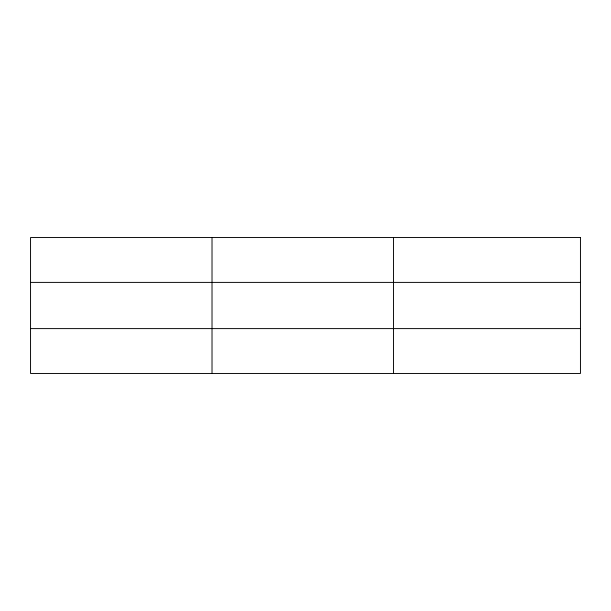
<?xml version="1.0" encoding="UTF-8"?>
<svg xmlns="http://www.w3.org/2000/svg" width="611" height="611" viewBox="0 0 611 611"><rect width="100%" height="100%" fill="white"/><g stroke="black" fill="none" stroke-linecap="round" stroke-linejoin="round"><path stroke-width="0.92" d="M212.017 237.542L212.017 373.458M393.484 237.542L393.484 373.458M30.55 282.397L580.45 282.397M30.55 328.603L580.45 328.603M580.45 237.542L580.45 373.458L30.55 373.458L30.55 237.542L580.45 237.542"/></g></svg>
